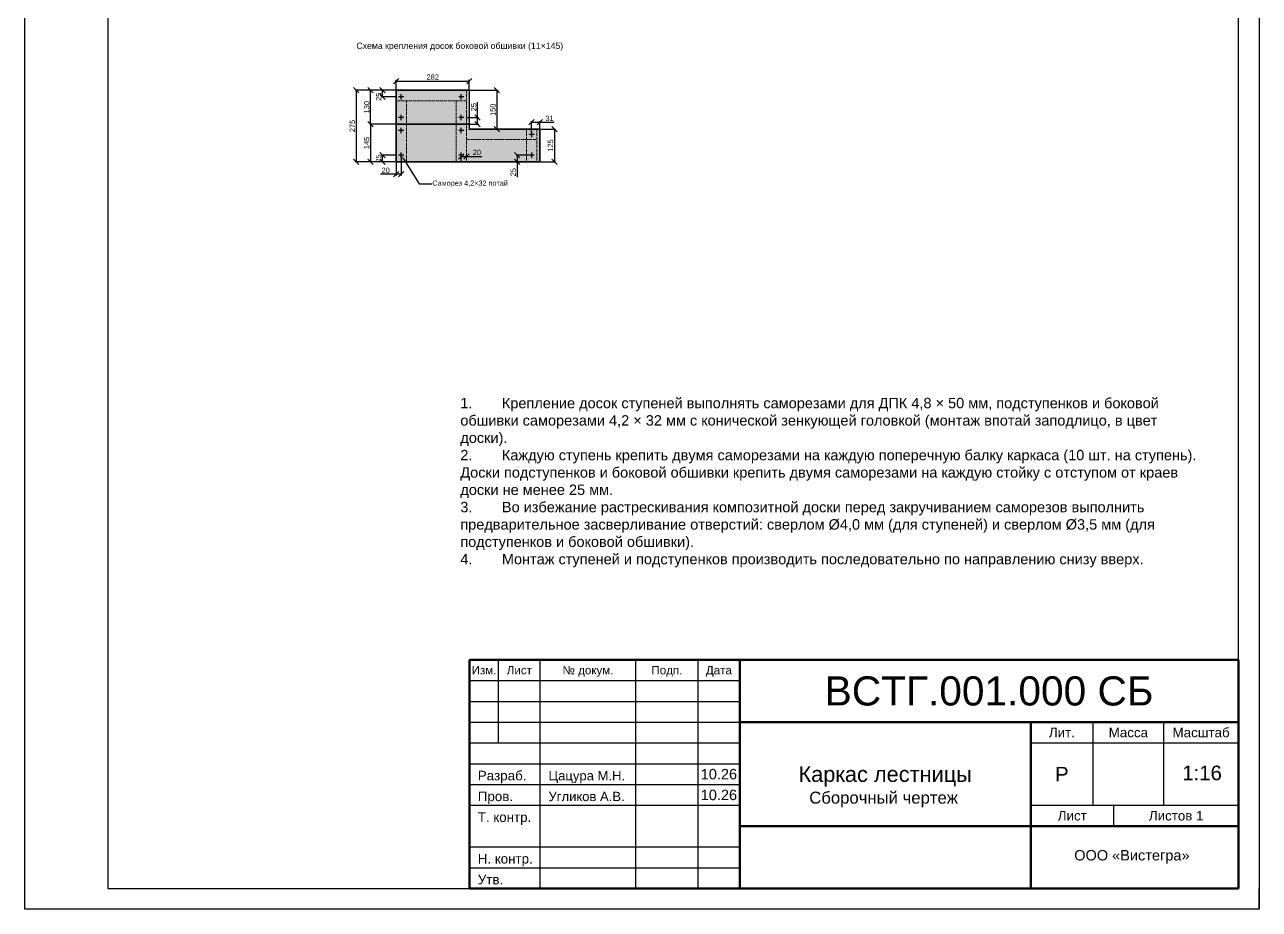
# Model space of a CAD drawing. Header units: millimetres. Extents: x 0 to 4752, y 0 to 6720.
# Drawn here: x 0 to 4752, y 0 to 3403 of the extents above; entities that cross this region are included whole.
import ezdxf
from ezdxf import colors
from ezdxf.entities.mleader import LeaderData, LeaderLine
from ezdxf.enums import TextEntityAlignment as Align
from ezdxf.math import Vec2, Vec3

# ---------------------------------------------------------------- set-up
doc = ezdxf.new("R2010")
doc.units = ezdxf.units.MM
doc.linetypes.add('ACAD_ISO02W100', pattern=[15, 12, -3])
for name, color, linetype in [('Доска МПК 11х145х3000', 32, 'Continuous'), ('Заливка доски', 32, 'Continuous'), ('Заливка ступени', 52, 'Continuous'), ('Рамка', 7, 'Continuous')]:
    doc.layers.add(name, color=color, linetype=linetype)
for name, color, linetype, lineweight in [('Профиль 40x40', 220, 'Continuous', 35), ('Размеры', 150, 'Continuous', 0), ('Точки крепления', 12, 'Continuous', 25)]:
    doc.layers.add(name, color=color, linetype=linetype, lineweight=lineweight)
doc.styles.get("Standard").update_dxf_attribs({"font": 'arial.ttf'})
doc.dimstyles.new('Копия Аннотативный', dxfattribs={"dimscale": 0, "dimtxt": 20.5, "dimasz": 20.5, "dimexe": 4.25, "dimexo": 0.625, "dimgap": 4.625, "dimtad": 1, "dimtxsty": 'Standard', "dimblk": 'OBLIQUE', "dimcen": 20.5, "dimclrd": 256, "dimclrt": 256, "dimadec": 0, "dimazin": 0, "dimtfac": 1, "dimtmove": 0, "dimatfit": 3, "dimfxl": 1, "dimtfillclr": 4, "dimarcsym": 0})

# ---------------------------------------------------------------- blocks, each defined once
blk = doc.blocks.new('_Oblique')
at = {"color": 0, "linetype": 'ByBlock', "lineweight": -2}
blk.add_line((-0.5, -0.5), (0.5, 0.5), dxfattribs=at)
blk = doc.blocks.new('*D75')
at = {"layer": 'Defpoints', "color": 0, "transparency": 16777216}
for p in [(1429.4, 3150.7), (1276.2, 2875.7), (1429.4, 2875.7)]:
    blk.add_point(p, dxfattribs=at)
at = {"layer": 'Размеры', "color": 0, "lineweight": -2, "transparency": 16777216}
for p, q in [((1428.7, 3150.7), (1272, 3150.7)), ((1428.7, 2875.7), (1272, 2875.7))]:
    blk.add_line(p, q, dxfattribs=at)
at = {"layer": 'Размеры', "lineweight": -2, "transparency": 16777216}
blk.add_line((1276.2, 3150.7), (1276.2, 2875.7), dxfattribs=at)
at = {"layer": 'Размеры', "lineweight": -2, "transparency": 16777216, "xscale": 20.5, "yscale": 20.5, "zscale": 20.5}
for p, rotation in [((1276.2, 3150.7), 90), ((1276.2, 2875.7), 270)]:
    blk.add_blockref('_Oblique', p, dxfattribs=dict(at, rotation=rotation))
at = {"layer": 'Размеры', "transparency": 16777216, "insert": (1261.1, 3013.2), "char_height": 20.5, "attachment_point": 5, "rotation": 90}
blk.add_mtext('275', dxfattribs=at)
blk = doc.blocks.new('*D76')
at = {"layer": 'Defpoints', "color": 0, "transparency": 16777216}
for p in [(1331.5, 3150.7), (1429.4, 3150.7), (1429.4, 3020.7)]:
    blk.add_point(p, dxfattribs=at)
at = {"layer": 'Размеры', "color": 0, "lineweight": -2, "transparency": 16777216}
for p, q in [((1428.7, 3150.7), (1327.2, 3150.7)), ((1428.7, 3020.7), (1327.2, 3020.7))]:
    blk.add_line(p, q, dxfattribs=at)
at = {"layer": 'Размеры', "lineweight": -2, "transparency": 16777216}
blk.add_line((1331.5, 3020.7), (1331.5, 3150.7), dxfattribs=at)
at = {"layer": 'Размеры', "lineweight": -2, "transparency": 16777216, "xscale": 20.5, "yscale": 20.5, "zscale": 20.5}
for p, rotation in [((1331.5, 3150.7), 90), ((1331.5, 3020.7), 270)]:
    blk.add_blockref('_Oblique', p, dxfattribs=dict(at, rotation=rotation))
at = {"layer": 'Размеры', "transparency": 16777216, "insert": (1316.4, 3085.7), "char_height": 20.5, "attachment_point": 5, "rotation": 90}
blk.add_mtext('130', dxfattribs=at)
blk = doc.blocks.new('*D77')
at = {"layer": 'Defpoints', "color": 0, "transparency": 16777216}
for p in [(1429.4, 3020.7), (1331.5, 2875.7), (1429.4, 2875.7)]:
    blk.add_point(p, dxfattribs=at)
at = {"layer": 'Размеры', "color": 0, "lineweight": -2, "transparency": 16777216}
for p, q in [((1428.7, 3020.7), (1327.2, 3020.7)), ((1428.7, 2875.7), (1327.2, 2875.7))]:
    blk.add_line(p, q, dxfattribs=at)
at = {"layer": 'Размеры', "lineweight": -2, "transparency": 16777216}
blk.add_line((1331.5, 3020.7), (1331.5, 2875.7), dxfattribs=at)
at = {"layer": 'Размеры', "lineweight": -2, "transparency": 16777216, "xscale": 20.5, "yscale": 20.5, "zscale": 20.5}
for p, rotation in [((1331.5, 3020.7), 90), ((1331.5, 2875.7), 270)]:
    blk.add_blockref('_Oblique', p, dxfattribs=dict(at, rotation=rotation))
at = {"layer": 'Размеры', "transparency": 16777216, "insert": (1316.4, 2948.2), "char_height": 20.5, "attachment_point": 5, "rotation": 90}
blk.add_mtext('145', dxfattribs=at)
blk = doc.blocks.new('*D78')
at = {"layer": 'Defpoints', "color": 0, "transparency": 16777216}
for p in [(1377.2, 2900.7), (1429.4, 2900.7), (1429.4, 2875.7)]:
    blk.add_point(p, dxfattribs=at)
at = {"layer": 'Размеры', "color": 0, "lineweight": -2, "transparency": 16777216}
for p, q in [((1428.7, 2900.7), (1372.9, 2900.7)), ((1428.7, 2875.7), (1372.9, 2875.7))]:
    blk.add_line(p, q, dxfattribs=at)
at = {"layer": 'Размеры', "lineweight": -2, "transparency": 16777216}
blk.add_line((1377.2, 2875.7), (1377.2, 2900.7), dxfattribs=at)
at = {"layer": 'Размеры', "lineweight": -2, "transparency": 16777216, "xscale": 20.5, "yscale": 20.5, "zscale": 20.5}
for p, rotation in [((1377.2, 2900.7), 90), ((1377.2, 2875.7), 270)]:
    blk.add_blockref('_Oblique', p, dxfattribs=dict(at, rotation=rotation))
at = {"layer": 'Размеры', "transparency": 16777216, "insert": (1362.1, 2888.2), "char_height": 20.5, "attachment_point": 5, "rotation": 90}
blk.add_mtext('25', dxfattribs=at)
blk = doc.blocks.new('*D79')
at = {"layer": 'Defpoints', "color": 0, "transparency": 16777216}
for p in [(1377.8, 3150.7), (1430, 3150.7), (1430, 3125.7)]:
    blk.add_point(p, dxfattribs=at)
at = {"layer": 'Размеры', "color": 0, "lineweight": -2, "transparency": 16777216}
for p, q in [((1429.4, 3150.7), (1373.5, 3150.7)), ((1429.4, 3125.7), (1373.5, 3125.7))]:
    blk.add_line(p, q, dxfattribs=at)
at = {"layer": 'Размеры', "lineweight": -2, "transparency": 16777216}
blk.add_line((1377.8, 3125.7), (1377.8, 3150.7), dxfattribs=at)
at = {"layer": 'Размеры', "lineweight": -2, "transparency": 16777216, "xscale": 20.5, "yscale": 20.5, "zscale": 20.5}
for p, rotation in [((1377.8, 3150.7), 90), ((1377.8, 3125.7), 270)]:
    blk.add_blockref('_Oblique', p, dxfattribs=dict(at, rotation=rotation))
at = {"layer": 'Размеры', "transparency": 16777216, "insert": (1362.7, 3125.7), "char_height": 20.5, "attachment_point": 5, "rotation": 90}
blk.add_mtext('25', dxfattribs=at)
blk = doc.blocks.new('*D80')
at = {"layer": 'Defpoints', "color": 0, "transparency": 16777216}
for p in [(1680.4, 2875.7), (1700.4, 2896.4), (1700.4, 2896.4)]:
    blk.add_point(p, dxfattribs=at)
at = {"layer": 'Размеры', "color": 0, "lineweight": -2, "transparency": 16777216}
for p, q in [((1680.4, 2876.3), (1680.4, 2900.7)), ((1700.4, 2897), (1700.4, 2900.7))]:
    blk.add_line(p, q, dxfattribs=at)
at = {"layer": 'Размеры', "lineweight": -2, "transparency": 16777216}
for p, q in [((1680.4, 2896.4), (1700.4, 2896.4)), ((1700.4, 2896.4), (1759.8, 2896.4))]:
    blk.add_line(p, q, dxfattribs=at)
at = {"layer": 'Размеры', "lineweight": -2, "transparency": 16777216, "xscale": 20.5, "yscale": 20.5, "zscale": 20.5, "rotation": 180}
blk.add_blockref('_Oblique', (1680.4, 2896.4), dxfattribs=at)
at = {"layer": 'Размеры', "lineweight": -2, "transparency": 16777216, "xscale": 20.5, "yscale": 20.5, "zscale": 20.5}
blk.add_blockref('_Oblique', (1700.4, 2896.4), dxfattribs=at)
at = {"layer": 'Размеры', "transparency": 16777216, "insert": (1740.3, 2911.5), "char_height": 20.5, "attachment_point": 5}
blk.add_mtext('20', dxfattribs=at)
blk = doc.blocks.new('*D81')
at = {"layer": 'Defpoints', "color": 0, "transparency": 16777216}
for p in [(1700.4, 3045.7), (1700.4, 3020.7), (1743.2, 3020.7)]:
    blk.add_point(p, dxfattribs=at)
at = {"layer": 'Размеры', "lineweight": -2, "transparency": 16777216}
for p, q in [((1743.2, 3045.7), (1743.2, 3105.3)), ((1743.2, 3020.7), (1743.2, 3045.7))]:
    blk.add_line(p, q, dxfattribs=at)
at = {"layer": 'Размеры', "color": 0, "lineweight": -2, "transparency": 16777216}
for p, q in [((1701, 3045.7), (1747.5, 3045.7)), ((1701, 3020.7), (1747.5, 3020.7))]:
    blk.add_line(p, q, dxfattribs=at)
at = {"layer": 'Размеры', "lineweight": -2, "transparency": 16777216, "xscale": 20.5, "yscale": 20.5, "zscale": 20.5}
for p, rotation in [((1743.2, 3045.7), 90), ((1743.2, 3020.7), 270)]:
    blk.add_blockref('_Oblique', p, dxfattribs=dict(at, rotation=rotation))
at = {"layer": 'Размеры', "transparency": 16777216, "insert": (1728.2, 3085.8), "char_height": 20.5, "attachment_point": 5, "rotation": 90}
blk.add_mtext('25', dxfattribs=at)
blk = doc.blocks.new('*D82')
at = {"layer": 'Defpoints', "color": 0, "transparency": 16777216}
for p in [(1982.4, 3027.5), (1982.4, 3000.7), (1951.3, 2990.7)]:
    blk.add_point(p, dxfattribs=at)
at = {"layer": 'Размеры', "color": 0, "lineweight": -2, "transparency": 16777216}
for p, q in [((1951.3, 2991.3), (1951.3, 3031.8)), ((1982.4, 3001.3), (1982.4, 3031.8))]:
    blk.add_line(p, q, dxfattribs=at)
at = {"layer": 'Размеры', "lineweight": -2, "transparency": 16777216}
for p, q in [((1951.3, 3027.5), (1982.4, 3027.5)), ((1982.4, 3027.5), (2037.5, 3027.5))]:
    blk.add_line(p, q, dxfattribs=at)
at = {"layer": 'Размеры', "lineweight": -2, "transparency": 16777216, "xscale": 20.5, "yscale": 20.5, "zscale": 20.5, "rotation": 180}
blk.add_blockref('_Oblique', (1951.3, 3027.5), dxfattribs=at)
at = {"layer": 'Размеры', "lineweight": -2, "transparency": 16777216, "xscale": 20.5, "yscale": 20.5, "zscale": 20.5}
blk.add_blockref('_Oblique', (1982.4, 3027.5), dxfattribs=at)
at = {"layer": 'Размеры', "transparency": 16777216, "insert": (2020.2, 3042.6), "char_height": 20.5, "attachment_point": 5}
blk.add_mtext('31', dxfattribs=at)
blk = doc.blocks.new('*D83')
at = {"layer": 'Defpoints', "color": 0, "transparency": 16777216}
for p in [(1941.4, 2900.7), (1895.5, 2875.7), (1931.4, 2875.7)]:
    blk.add_point(p, dxfattribs=at)
at = {"layer": 'Размеры', "color": 0, "lineweight": -2, "transparency": 16777216}
for p, q in [((1940.7, 2900.7), (1891.3, 2900.7)), ((1930.7, 2875.7), (1891.3, 2875.7))]:
    blk.add_line(p, q, dxfattribs=at)
at = {"layer": 'Размеры', "lineweight": -2, "transparency": 16777216}
for p, q in [((1895.5, 2900.7), (1895.5, 2875.7)), ((1895.5, 2875.7), (1895.5, 2816.1))]:
    blk.add_line(p, q, dxfattribs=at)
at = {"layer": 'Размеры', "lineweight": -2, "transparency": 16777216, "xscale": 20.5, "yscale": 20.5, "zscale": 20.5}
for p, rotation in [((1895.5, 2900.7), 90), ((1895.5, 2875.7), 270)]:
    blk.add_blockref('_Oblique', p, dxfattribs=dict(at, rotation=rotation))
at = {"layer": 'Размеры', "transparency": 16777216, "insert": (1880.4, 2835.6), "char_height": 20.5, "attachment_point": 5, "rotation": 90}
blk.add_mtext('25', dxfattribs=at)
blk = doc.blocks.new('Точка самореза сверху')
at = {"layer": 'Точки крепления'}
for p, q in [((104446.1, 177081.4), (104426.1, 177081.4)), ((104436.1, 177071.4), (104436.1, 177091.4))]:
    blk.add_line(p, q, dxfattribs=at)
blk = doc.blocks.new('*D84')
at = {"layer": 'Defpoints', "color": 0, "transparency": 16777216}
for p in [(1982.4, 3000.7), (1982.4, 2875.7), (2038.9, 2875.7)]:
    blk.add_point(p, dxfattribs=at)
at = {"layer": 'Размеры', "color": 0, "lineweight": -2, "transparency": 16777216}
for p, q in [((1983, 3000.7), (2043.1, 3000.7)), ((1983, 2875.7), (2043.1, 2875.7))]:
    blk.add_line(p, q, dxfattribs=at)
at = {"layer": 'Размеры', "lineweight": -2, "transparency": 16777216}
blk.add_line((2038.9, 3000.7), (2038.9, 2875.7), dxfattribs=at)
at = {"layer": 'Размеры', "lineweight": -2, "transparency": 16777216, "xscale": 20.5, "yscale": 20.5, "zscale": 20.5}
for p, rotation in [((2038.9, 3000.7), 90), ((2038.9, 2875.7), 270)]:
    blk.add_blockref('_Oblique', p, dxfattribs=dict(at, rotation=rotation))
at = {"layer": 'Размеры', "transparency": 16777216, "insert": (2023.8, 2938.2), "char_height": 20.5, "attachment_point": 5, "rotation": 90}
blk.add_mtext('125', dxfattribs=at)
blk = doc.blocks.new('*D85')
at = {"layer": 'Defpoints', "color": 0, "transparency": 16777216}
for p in [(1711.4, 3150.7), (1711.4, 3000.7), (1817.6, 3000.7)]:
    blk.add_point(p, dxfattribs=at)
at = {"layer": 'Размеры', "color": 0, "lineweight": -2, "transparency": 16777216}
for p, q in [((1712, 3150.7), (1821.8, 3150.7)), ((1712, 3000.7), (1821.8, 3000.7))]:
    blk.add_line(p, q, dxfattribs=at)
at = {"layer": 'Размеры', "lineweight": -2, "transparency": 16777216}
blk.add_line((1817.6, 3150.7), (1817.6, 3000.7), dxfattribs=at)
at = {"layer": 'Размеры', "lineweight": -2, "transparency": 16777216, "xscale": 20.5, "yscale": 20.5, "zscale": 20.5}
for p, rotation in [((1817.6, 3150.7), 90), ((1817.6, 3000.7), 270)]:
    blk.add_blockref('_Oblique', p, dxfattribs=dict(at, rotation=rotation))
at = {"layer": 'Размеры', "transparency": 16777216, "insert": (1802.5, 3075.7), "char_height": 20.5, "attachment_point": 5, "rotation": 90}
blk.add_mtext('150', dxfattribs=at)
blk = doc.blocks.new('*D86')
at = {"layer": 'Defpoints', "color": 0, "transparency": 16777216}
for p in [(1711.4, 3186.2), (1429.4, 3150.7), (1711.4, 3150.7)]:
    blk.add_point(p, dxfattribs=at)
at = {"layer": 'Размеры', "color": 0, "lineweight": -2, "transparency": 16777216}
for p, q in [((1429.4, 3151.3), (1429.4, 3190.4)), ((1711.4, 3151.3), (1711.4, 3190.4))]:
    blk.add_line(p, q, dxfattribs=at)
at = {"layer": 'Размеры', "lineweight": -2, "transparency": 16777216}
blk.add_line((1429.4, 3186.2), (1711.4, 3186.2), dxfattribs=at)
at = {"layer": 'Размеры', "lineweight": -2, "transparency": 16777216, "xscale": 20.5, "yscale": 20.5, "zscale": 20.5, "rotation": 180}
blk.add_blockref('_Oblique', (1429.4, 3186.2), dxfattribs=at)
at = {"layer": 'Размеры', "lineweight": -2, "transparency": 16777216, "xscale": 20.5, "yscale": 20.5, "zscale": 20.5}
blk.add_blockref('_Oblique', (1711.4, 3186.2), dxfattribs=at)
at = {"layer": 'Размеры', "transparency": 16777216, "insert": (1570.4, 3201.3), "char_height": 20.5, "attachment_point": 5}
blk.add_mtext('282', dxfattribs=at)
blk = doc.blocks.new('*D87')
at = {"layer": 'Defpoints', "color": 0, "transparency": 16777216}
for p in [(1429.4, 2875.7), (1449.4, 2890.7), (1429.4, 2827.6)]:
    blk.add_point(p, dxfattribs=at)
at = {"layer": 'Размеры', "color": 0, "lineweight": -2, "transparency": 16777216}
for p, q in [((1429.4, 2875.1), (1429.4, 2823.4)), ((1449.4, 2890.1), (1449.4, 2823.4))]:
    blk.add_line(p, q, dxfattribs=at)
at = {"layer": 'Размеры', "lineweight": -2, "transparency": 16777216}
for p, q in [((1429.4, 2827.6), (1370, 2827.6)), ((1449.4, 2827.6), (1429.4, 2827.6))]:
    blk.add_line(p, q, dxfattribs=at)
at = {"layer": 'Размеры', "lineweight": -2, "transparency": 16777216, "xscale": 20.5, "yscale": 20.5, "zscale": 20.5, "rotation": 180}
blk.add_blockref('_Oblique', (1429.4, 2827.6), dxfattribs=at)
at = {"layer": 'Размеры', "lineweight": -2, "transparency": 16777216, "xscale": 20.5, "yscale": 20.5, "zscale": 20.5}
blk.add_blockref('_Oblique', (1449.4, 2827.6), dxfattribs=at)
at = {"layer": 'Размеры', "transparency": 16777216, "insert": (1389.4, 2842.7), "char_height": 20.5, "attachment_point": 5}
blk.add_mtext('20', dxfattribs=at)

msp = doc.modelspace()

# ---------------------------------------------------------------- hatches: boundary and pattern name
at = {"layer": 'Заливка доски'}
h = msp.add_hatch(dxfattribs=at)
h.set_pattern_fill('ANSI32', color=256, angle=90)
h.set_pattern_definition([(135, (-104018.25, -169167.573), (-6.7351921, -6.7351921), []), (135, (-104018.25, -169163.0825), (-6.7351921, -6.7351921), [])])
h.paths.add_polyline_path([(747.219, 4076.379), (736.219, 4076.379), (736.219, 3804.379), (747.219, 3804.379)])
h.paths.add_polyline_path([(2236.219, 4076.379), (2225.219, 4076.379), (2225.219, 3804.379), (2236.219, 3804.379)])
h.paths.add_polyline_path([(2975.006, 5732.724), (3777.421, 5732.724), (3777.421, 5773.939), (2975.006, 5773.939)], flags=9)
h.paths.add_polyline_path([(2971.993, 6316.544), (3774.408, 6316.544), (3774.408, 6357.758), (2971.993, 6357.758)], flags=9)
h.paths.add_polyline_path([(1685.691, 1217.506), (4366.673, 1217.506), (4366.673, 1636.978), (1685.691, 1636.978)], flags=9)
h.paths.add_polyline_path([(1701.836, 915.64), (1781.181, 915.64), (1781.181, 976.623), (1701.836, 976.623)], flags=9)
h.paths.add_polyline_path([(4441.319, 481.436), (4622.173, 481.436), (4622.173, 567.212), (4441.319, 567.212)], flags=9)
h.paths.add_polyline_path([(3050.123, 753.135), (4373.877, 753.135), (4373.877, 926.865), (3050.123, 926.865)], flags=9)
h.paths.add_polyline_path([(3951.91, 478), (4032.09, 478), (4032.09, 562), (3951.91, 562)], flags=9)
h.paths.add_polyline_path([(2958.958, 454.168), (3665.042, 454.168), (3665.042, 569.216), (2958.958, 569.216)], flags=9)
h.paths.add_polyline_path([(4024.527, 172.614), (4494.145, 172.614), (4494.145, 250.336), (4024.527, 250.336)], flags=9)
h.paths.add_polyline_path([(2591.87, 409.106), (2752.13, 409.106), (2752.13, 470.375), (2591.87, 470.375)], flags=9)
h.paths.add_polyline_path([(2591.87, 489.106), (2752.13, 489.106), (2752.13, 550.375), (2591.87, 550.375)], flags=9)
h.paths.add_polyline_path([(2006.853, 406.263), (2326.924, 406.263), (2326.924, 461.147), (2006.853, 461.147)], flags=9)
h.paths.add_polyline_path([(2004.354, 473.77), (2322.841, 473.77), (2322.841, 543.646), (2004.354, 543.646)], flags=9)
h.paths.add_polyline_path([(1169.37, 6319.739), (1724.813, 6319.739), (1724.813, 6360.953), (1169.37, 6360.953)], flags=9)
h.paths.add_polyline_path([(1219.145, 5831.023), (1774.016, 5831.023), (1774.016, 5872.237), (1219.145, 5872.237)], flags=9)
h.paths.add_polyline_path([(3011.268, 4843.679), (3039.904, 4843.679), (3039.904, 4884.893), (3011.268, 4884.893)], flags=9)
h.paths.add_polyline_path([(2751.296, 4987.952), (2780.218, 4987.952), (2780.218, 5029.166), (2751.296, 5029.166)], flags=9)
h.paths.add_polyline_path([(3257.019, 4987.952), (3285.941, 4987.952), (3285.941, 5029.166), (3257.019, 5029.166)], flags=9)
h.paths.add_polyline_path([(3502.402, 4843.679), (3531.037, 4843.679), (3531.037, 4884.893), (3502.402, 4884.893)], flags=9)
h.paths.add_polyline_path([(1219.745, 5089.501), (1774.016, 5089.501), (1774.016, 5130.715), (1219.745, 5130.715)], flags=9)
h.paths.add_polyline_path([(3579.55, 4786.352), (3607.886, 4786.352), (3607.886, 4827.566), (3579.55, 4827.566)], flags=9)
h.paths.add_polyline_path([(2599.513, 4787.748), (2627.849, 4787.748), (2627.849, 4828.962), (2599.513, 4828.962)], flags=9)
h.paths.add_polyline_path([(2397.665, 3817.926), (2542.979, 3817.926), (2542.979, 3856.378), (2397.665, 3856.378)], flags=9)
h.paths.add_polyline_path([(2397.665, 3965.853), (2542.979, 3965.853), (2542.979, 4004.305), (2397.665, 4004.305)], flags=9)
h.paths.add_polyline_path([(2397.665, 4117.926), (2542.979, 4117.926), (2542.979, 4156.378), (2397.665, 4156.378)], flags=9)
h.paths.add_polyline_path([(2799.183, 4576.566), (2827.901, 4576.566), (2827.901, 4617.78), (2799.183, 4617.78)], flags=9)
h.paths.add_polyline_path([(2795.934, 5187.558), (2824.651, 5187.558), (2824.651, 5228.772), (2795.934, 5228.772)], flags=9)
h.paths.add_polyline_path([(1363.633, 4262.024), (1518.926, 4262.024), (1518.926, 4303.239), (1363.633, 4303.239)], flags=9)
h.paths.add_polyline_path([(3360.466, 4182.119), (3456.169, 4182.119), (3456.169, 4223.333), (3360.466, 4223.333)], flags=9)
h.paths.add_polyline_path([(2915.229, 4178.628), (3010.932, 4178.628), (3010.932, 4219.842), (2915.229, 4219.842)], flags=9)
h.paths.add_polyline_path([(3090.144, 5150.129), (3233.336, 5150.129), (3233.336, 5189.665), (3090.144, 5189.665)], flags=9)
h.paths.add_polyline_path([(3657.067, 4746.13), (3802.381, 4746.13), (3802.381, 4784.582), (3657.067, 4784.582)], flags=9)
h.paths.add_polyline_path([(3657.067, 4894.057), (3802.381, 4894.057), (3802.381, 4932.509), (3657.067, 4932.509)], flags=9)
h.paths.add_polyline_path([(3657.067, 5046.13), (3802.381, 5046.13), (3802.381, 5084.582), (3657.067, 5084.582)], flags=9)
h.paths.add_polyline_path([(4338.839, 331.616), (4525.161, 331.616), (4525.161, 387.757), (4338.839, 387.757)], flags=9)
h.paths.add_polyline_path([(3966.79, 331.616), (4097.21, 331.616), (4097.21, 387.757), (3966.79, 387.757)], flags=9)
h.paths.add_polyline_path([(4408.456, 651.427), (4647.544, 651.427), (4647.544, 708.849), (4408.456, 708.849)], flags=9)
h.paths.add_polyline_path([(4162.941, 651.647), (4333.059, 651.647), (4333.059, 707.751), (4162.941, 707.751)], flags=9)
h.paths.add_polyline_path([(3932.501, 651.616), (4051.499, 651.616), (4051.499, 707.757), (3932.501, 707.757)], flags=9)
h.paths.add_polyline_path([(2611.896, 886.668), (2732.104, 886.668), (2732.104, 945.866), (2611.896, 945.866)], flags=9)
h.paths.add_polyline_path([(2402.505, 887.787), (2541.495, 887.787), (2541.495, 945.643), (2402.505, 945.643)], flags=9)
h.paths.add_polyline_path([(2059.454, 884.24), (2276.546, 884.24), (2276.546, 946.352), (2059.454, 946.352)], flags=9)
h.paths.add_polyline_path([(1847.296, 895.318), (1960.704, 895.318), (1960.704, 944.136), (1847.296, 944.136)], flags=9)
h.paths.add_polyline_path([(1711.978, 895.345), (1824.022, 895.345), (1824.022, 944.131), (1711.978, 944.131)], flags=9)
h.paths.add_polyline_path([(1734.674, 86.172), (1851.124, 86.172), (1851.124, 142.126), (1734.674, 142.126)], flags=9)
h.paths.add_polyline_path([(1732.246, 154.029), (1967.342, 154.029), (1967.342, 224.554), (1732.246, 224.554)], flags=9)
h.paths.add_polyline_path([(1732.246, 314.029), (1961.618, 314.029), (1961.618, 384.554), (1732.246, 384.554)], flags=9)
h.paths.add_polyline_path([(1732.246, 394.029), (1891.482, 394.029), (1891.482, 464.554), (1732.246, 464.554)], flags=9)
h.paths.add_polyline_path([(1732.026, 473.81), (1943.338, 473.81), (1943.338, 545.652), (1732.026, 545.652)], flags=9)
at = {"layer": 'Заливка доски', "true_color": 0xfff5e1}
h = msp.add_hatch(color=7, dxfattribs=at)
h.dxf.hatch_style = 1
h.paths.add_polyline_path([(1711.36, 3150.697), (1429.36, 3150.697), (1429.36, 3020.697), (1711.36, 3020.697)])
h.paths.add_polyline_path([(1982.36, 3000.695), (1711.36, 3000.695), (1711.36, 3020.697), (1429.36, 3020.697), (1429.36, 2875.697), (1982.36, 2875.697)])
at = {"layer": 'Заливка ступени', "true_color": 0xfff5e1}
h = msp.add_hatch(color=7, dxfattribs=at)
h.dxf.hatch_style = 1
h.paths.add_polyline_path([(4079.991, 5793.856), (2601.997, 5793.856), (2601.997, 5668.856), (4079.991, 5668.856)])
h.paths.add_polyline_path([(1660.622, 1298.277), (4515.82, 1298.277), (4515.82, 1987.008), (1660.622, 1987.008)], flags=9)
h.paths.add_polyline_path([(1701.836, 915.64), (1781.181, 915.64), (1781.181, 976.623), (1701.836, 976.623)], flags=9)
h.paths.add_polyline_path([(4441.319, 481.436), (4622.173, 481.436), (4622.173, 567.212), (4441.319, 567.212)], flags=9)
h.paths.add_polyline_path([(3050.123, 753.135), (4373.877, 753.135), (4373.877, 926.865), (3050.123, 926.865)], flags=9)
h.paths.add_polyline_path([(3951.91, 478), (4032.09, 478), (4032.09, 562), (3951.91, 562)], flags=9)
h.paths.add_polyline_path([(2958.958, 454.168), (3665.042, 454.168), (3665.042, 569.216), (2958.958, 569.216)], flags=9)
h.paths.add_polyline_path([(4024.527, 172.614), (4494.145, 172.614), (4494.145, 250.336), (4024.527, 250.336)], flags=9)
h.paths.add_polyline_path([(2591.87, 409.106), (2752.13, 409.106), (2752.13, 470.375), (2591.87, 470.375)], flags=9)
h.paths.add_polyline_path([(2591.87, 489.106), (2752.13, 489.106), (2752.13, 550.375), (2591.87, 550.375)], flags=9)
h.paths.add_polyline_path([(2006.853, 406.263), (2326.924, 406.263), (2326.924, 461.147), (2006.853, 461.147)], flags=9)
h.paths.add_polyline_path([(2004.354, 473.77), (2322.841, 473.77), (2322.841, 543.646), (2004.354, 543.646)], flags=9)
h.paths.add_polyline_path([(2397.665, 3817.926), (2542.979, 3817.926), (2542.979, 3856.378), (2397.665, 3856.378)], flags=9)
h.paths.add_polyline_path([(2397.665, 3965.853), (2542.979, 3965.853), (2542.979, 4004.305), (2397.665, 4004.305)], flags=9)
h.paths.add_polyline_path([(2397.665, 4117.926), (2542.979, 4117.926), (2542.979, 4156.378), (2397.665, 4156.378)], flags=9)
h.paths.add_polyline_path([(3657.067, 4746.13), (3802.381, 4746.13), (3802.381, 4784.582), (3657.067, 4784.582)], flags=9)
h.paths.add_polyline_path([(3657.067, 4894.057), (3802.381, 4894.057), (3802.381, 4932.509), (3657.067, 4932.509)], flags=9)
h.paths.add_polyline_path([(3657.067, 5046.13), (3802.381, 5046.13), (3802.381, 5084.582), (3657.067, 5084.582)], flags=9)
h.paths.add_polyline_path([(4338.839, 331.616), (4525.161, 331.616), (4525.161, 387.757), (4338.839, 387.757)], flags=9)
h.paths.add_polyline_path([(3966.79, 331.616), (4097.21, 331.616), (4097.21, 387.757), (3966.79, 387.757)], flags=9)
h.paths.add_polyline_path([(4408.456, 651.427), (4647.544, 651.427), (4647.544, 708.849), (4408.456, 708.849)], flags=9)
h.paths.add_polyline_path([(4162.941, 651.647), (4333.059, 651.647), (4333.059, 707.751), (4162.941, 707.751)], flags=9)
h.paths.add_polyline_path([(3932.501, 651.616), (4051.499, 651.616), (4051.499, 707.757), (3932.501, 707.757)], flags=9)
h.paths.add_polyline_path([(2611.896, 886.668), (2732.104, 886.668), (2732.104, 945.866), (2611.896, 945.866)], flags=9)
h.paths.add_polyline_path([(2402.505, 887.787), (2541.495, 887.787), (2541.495, 945.643), (2402.505, 945.643)], flags=9)
h.paths.add_polyline_path([(2059.454, 884.24), (2276.546, 884.24), (2276.546, 946.352), (2059.454, 946.352)], flags=9)
h.paths.add_polyline_path([(1847.296, 895.318), (1960.704, 895.318), (1960.704, 944.136), (1847.296, 944.136)], flags=9)
h.paths.add_polyline_path([(1711.978, 895.345), (1824.022, 895.345), (1824.022, 944.131), (1711.978, 944.131)], flags=9)
h.paths.add_polyline_path([(1734.674, 86.172), (1851.124, 86.172), (1851.124, 142.126), (1734.674, 142.126)], flags=9)
h.paths.add_polyline_path([(1732.246, 154.029), (1967.342, 154.029), (1967.342, 224.554), (1732.246, 224.554)], flags=9)
h.paths.add_polyline_path([(1732.246, 314.029), (1961.618, 314.029), (1961.618, 384.554), (1732.246, 384.554)], flags=9)
h.paths.add_polyline_path([(1732.246, 394.029), (1891.482, 394.029), (1891.482, 464.554), (1732.246, 464.554)], flags=9)
h.paths.add_polyline_path([(1732.026, 473.81), (1943.338, 473.81), (1943.338, 545.652), (1732.026, 545.652)], flags=9)

# ---------------------------------------------------------------- linework, layer by layer
at = {"layer": 'Доска МПК 11х145х3000'}
msp.add_line((1711.36, 3150.697), (1711.36, 3000.695), dxfattribs=at)
at = {"layer": 'Доска МПК 11х145х3000', "lineweight": 35}
msp.add_line((1982.36, 3000.695), (1711.36, 3000.695), dxfattribs=at)
for points in [[(1982.36, 3000.695), (1982.36, 2875.697), (1429.36, 2875.697), (1429.36, 3150.697), (1711.36, 3150.697)], [(1711.36, 3020.697), (1429.36, 3020.697), (1429.36, 3150.697)]]:
    msp.add_lwpolyline(points, dxfattribs=at)
at = {"layer": 'Доска МПК 11х145х3000'}
msp.add_lwpolyline([(1982.36, 2875.697), (1429.36, 2875.697), (1429.36, 3020.697), (1711.36, 3020.697)], dxfattribs=at)
at = {"layer": 'Профиль 40x40', "color": 9, "linetype": 'ACAD_ISO02W100', "lineweight": 0, "true_color": 0xc7c8ca}
for p, q in [((1429.36, 2875.697), (1429.36, 3150.697)), ((1700.36, 3150.697), (1429.36, 3150.697)), ((1700.36, 3150.697), (1700.36, 2875.697)), ((1700.36, 3110.549), (1429.36, 3110.549)), ((1469.36, 2875.697), (1469.36, 3110.697)), ((1660.36, 3110.697), (1660.36, 2875.697)), ((1931.36, 3000.695), (1931.36, 2875.697)), ((1971.36, 3000.695), (1971.36, 2875.697)), ((1700.36, 2960.695), (1971.36, 2960.695))]:
    msp.add_line(p, q, dxfattribs=at)
at = {"layer": 'Рамка', "lineweight": 50}
for p, q in [((1712, 960), (4672, 960)), ((1712, 80), (1712, 960)), ((2752, 80), (2752, 960)), ((4672, 80), (4672, 960)), ((2752, 720), (4672, 720)), ((3872, 80), (3872, 720)), ((2752, 320), (4672, 320)), ((1712, 80), (4672, 80))]:
    msp.add_line(p, q, dxfattribs=at)
at = {"layer": 'Рамка', "lineweight": 25}
for p, q in [((1824, 640), (1824, 960)), ((1984, 80), (1984, 960)), ((2352, 80), (2352, 960)), ((2592, 80), (2592, 960)), ((1712, 880), (2752, 880)), ((1712, 800), (2752, 800)), ((1712, 720), (2752, 720)), ((4112, 400), (4112, 720)), ((4384, 400), (4384, 720)), ((1712, 640), (2752, 640)), ((3872, 640), (4672, 640)), ((1712, 560), (2752, 560)), ((1712, 480), (2752, 480)), ((1712, 400), (2752, 400)), ((3872, 400), (4672, 400)), ((4192, 320), (4192, 400)), ((1712, 240), (2752, 240)), ((1712, 160), (2752, 160))]:
    msp.add_line(p, q, dxfattribs=at)
at = {"layer": 'Рамка'}
for q in [(4752, 80), (4672, 0)]:
    msp.add_line((4752, 0), q, dxfattribs=at)
for points in [[(4752, 6720), (4752, 0), (0, 0), (0, 6720)], [(4672, 6640), (320, 6640), (320, 80), (4672, 80)]]:
    msp.add_lwpolyline(points, close=True, dxfattribs=at)

# ---------------------------------------------------------------- block references
at = {"layer": 'Точки крепления'}
for p in [(-102986.714, -173955.735), (-102755.714, -173955.735), (-102986.714, -174035.735), (-102755.714, -174035.735), (-102986.714, -174085.735), (-102755.714, -174085.735), (-102484.751, -174100.736), (-102986.714, -174180.735), (-102755.714, -174180.735), (-102484.714, -174180.735)]:
    msp.add_blockref('Точка самореза сверху', p, dxfattribs=at)

# ---------------------------------------------------------------- texts
at = {"layer": 'Размеры', "color": 7, "ltscale": 1.5, "insert": (2072.628, 3333.82), "char_height": 24, "attachment_point": 3}
msp.add_mtext('Схема крепления досок боковой обшивки (11×145)', dxfattribs=at)
at = {"layer": 'Рамка'}
for s, height, p in [('Изм.', 32, (1768, 920)), ('Лист', 32, (1904, 920)), ('№ докум.', 32, (2168, 920)), ('Подп.', 32, (2472, 920)), ('Дата', 32, (2672, 920)), ('ВСТГ.001.000 СБ', 112, (3712, 840)), ('Лит.', 36.8, (3992, 680)), ('Масса', 36.8, (4248, 680)), ('Масштаб', 36.8, (4528, 680)), ('10.26', 40, (2672, 520)), ('Каркас лестницы', 60, (3312, 520)), ('Р', 56, (3992, 520)), ('1:16', 56, (4531.746, 524.687)), ('10.26', 40, (2672, 440)), ('Лист', 36.8, (4032, 360)), ('Листов 1', 36.8, (4432, 360)), ('ООО «Вистегра»', 40, (4261.523, 207.93))]:
    msp.add_text(s, height=height, dxfattribs=at).set_placement(p, align=Align.MIDDLE_CENTER)
for s, height, p in [('Разраб.', 36.8, (1744, 496)), ('Цацура М.Н.', 36, (2016, 496)), ('Пров.', 36.8, (1744, 416)), ('Угликов А.В.', 36, (2016, 416)), ('Т. контр.', 36.8, (1744, 336)), ('Н. контр.', 36.8, (1744, 176)), ('Утв.', 36.8, (1744, 96))]:
    msp.add_text(s, height=height, dxfattribs=at).set_placement(p)
at = {"layer": 'Рамка', "insert": (1676.707, 1967.377), "char_height": 40, "attachment_point": 1}
msp.add_mtext_dynamic_manual_height_columns('1.^IКрепление досок ступеней выполнять саморезами для ДПК 4,8 × 50 мм, подступенков и боковой обшивки саморезами 4,2 × 32 мм с конической зенкующей головкой (монтаж впотай заподлицо, в цвет доски).\\P2.^IКаждую ступень крепить двумя саморезами на каждую поперечную балку каркаса (10 шт. на ступень). Доски подступенков и боковой обшивки крепить двумя саморезами на каждую стойку с отступом от краев доски не менее 25 мм.\\P3.^IВо избежание растрескивания композитной доски перед закручиванием саморезов выполнить предварительное засверливание отверстий: сверлом %%C4,0 мм (для ступеней) и сверлом %%C3,5 мм (для подступенков и боковой обшивки).\\P4.^IМонтаж ступеней и подступенков производить последовательно по направлению снизу вверх.', width=2866.46352, gutter_width=5235.303, heights=[0], dxfattribs=at)
at = {"layer": 'Рамка', "insert": (3019.769, 452.518), "char_height": 46, "width": 727.90068, "attachment_point": 1}
msp.add_mtext('Сборочный чертеж', dxfattribs=at)

# ---------------------------------------------------------------- dimensions: what is measured, and where the dimension line sits
at = {"layer": 'Размеры'}
for base, p1, p2, picture, middle in [((1711.36, 3186.185), (1429.36, 3150.697), (1711.36, 3150.697), '*D86', (1570.36, 3201.277)), ((1700.36, 2896.419), (1680.36, 2875.697), (1700.36, 2896.419), '*D80', (1740.308, 2911.511)), ((1429.36, 2827.626), (1449.36, 2890.697), (1429.36, 2875.697), '*D87', (1389.413, 2842.718))]:
    dim = msp.add_linear_dim(base=base, p1=p1, p2=p2, dimstyle='Копия Аннотативный', dxfattribs=at)
    dim.commit()
    dim.dimension.update_dxf_attribs({"geometry": picture, "text_midpoint": middle})
for base, p1, p2, picture, middle in [((1276.208, 2875.697), (1429.36, 3150.697), (1429.36, 2875.697), '*D75', (1261.116, 3013.197)), ((1331.484, 3150.697), (1429.36, 3020.697), (1429.36, 3150.697), '*D76', (1316.385, 3085.697)), ((1817.576, 3000.695), (1711.36, 3150.697), (1711.36, 3000.695), '*D85', (1802.485, 3075.696)), ((1331.484, 2875.697), (1429.36, 3020.697), (1429.36, 2875.697), '*D77', (1316.392, 2948.197)), ((2038.876, 2875.697), (1982.36, 3000.695), (1982.36, 2875.697), '*D84', (2023.784, 2938.196)), ((1895.534, 2875.697), (1941.36, 2900.697), (1931.36, 2875.697), '*D83', (1880.442, 2835.637))]:
    dim = msp.add_linear_dim(base=base, p1=p1, p2=p2, angle=90, dimstyle='Копия Аннотативный', dxfattribs=at)
    dim.commit()
    dim.dimension.update_dxf_attribs({"geometry": picture, "text_midpoint": middle})
for base, p1, p2, picture, middle in [((1377.781, 3150.697), (1429.985, 3125.697), (1429.985, 3150.697), '*D79', (1377.781, 3125.697)), ((1743.244, 3020.697), (1700.36, 3045.697), (1700.36, 3020.697), '*D81', (1743.244, 3085.756)), ((1377.156, 2900.697), (1429.36, 2875.697), (1429.36, 2900.697), '*D78', (1377.156, 2888.197))]:
    dim = msp.add_linear_dim(base=base, p1=p1, p2=p2, angle=90, dimstyle='Копия Аннотативный', dxfattribs=at)
    dim.commit()
    dim.dimension.update_dxf_attribs({"geometry": picture, "text_midpoint": middle, "dimtype": 160})
dim = msp.add_linear_dim(base=(1982.36, 3027.515), p1=(1951.323, 2990.695), p2=(1982.36, 3000.695), text='31', dimstyle='Копия Аннотативный', dxfattribs=at)
dim.commit()
dim.dimension.update_dxf_attribs({"geometry": '*D82', "text_midpoint": (2020.183, 3042.614)})

# ---------------------------------------------------------------- leaders
ml = msp.add_multileader_mtext('Standard', dxfattribs=at)
ml.set_content('Cаморез 4,2×32 потай', color=256)
ml.set_leader_properties()
ml.build(insert=Vec2(0, 0))
ml.multileader.update_dxf_attribs({"dogleg_length": 163, "arrow_head_size": 16})
ctx = ml.context
ctx.base_point, ctx.char_height, ctx.arrow_head_size, ctx.plane_origin = Vec3(1567.225, 2790.692), 20, 16, Vec3(1449.211, 2901.097)
notes = []
notes.append((ctx, [(0, (1, 1, 0), (1518.92, 2790.692), (1, 0), 48.305, [(0, [(1449.211, 2901.097)], 0, [])])]))
ctx.mtext.insert, ctx.mtext.flow_direction = Vec3(1569.225, 2803.469), 5
for ctx, leaders in notes:
    for number, flags, end, landing, length, lines in leaders:
        leader = LeaderData()
        leader.index, (leader.has_last_leader_line, leader.has_dogleg_vector, leader.attachment_direction) = number, flags
        leader.last_leader_point, leader.dogleg_vector, leader.dogleg_length = Vec3(end), Vec3(landing), length
        for number, points, colour, breaks in lines:
            line = LeaderLine()
            line.index, line.vertices, line.color, line.breaks = number, Vec3.list(points), colors.encode_raw_color(colour), breaks
            leader.lines.append(line)
        ctx.leaders.append(leader)

doc.saveas('drawing.dxf')
